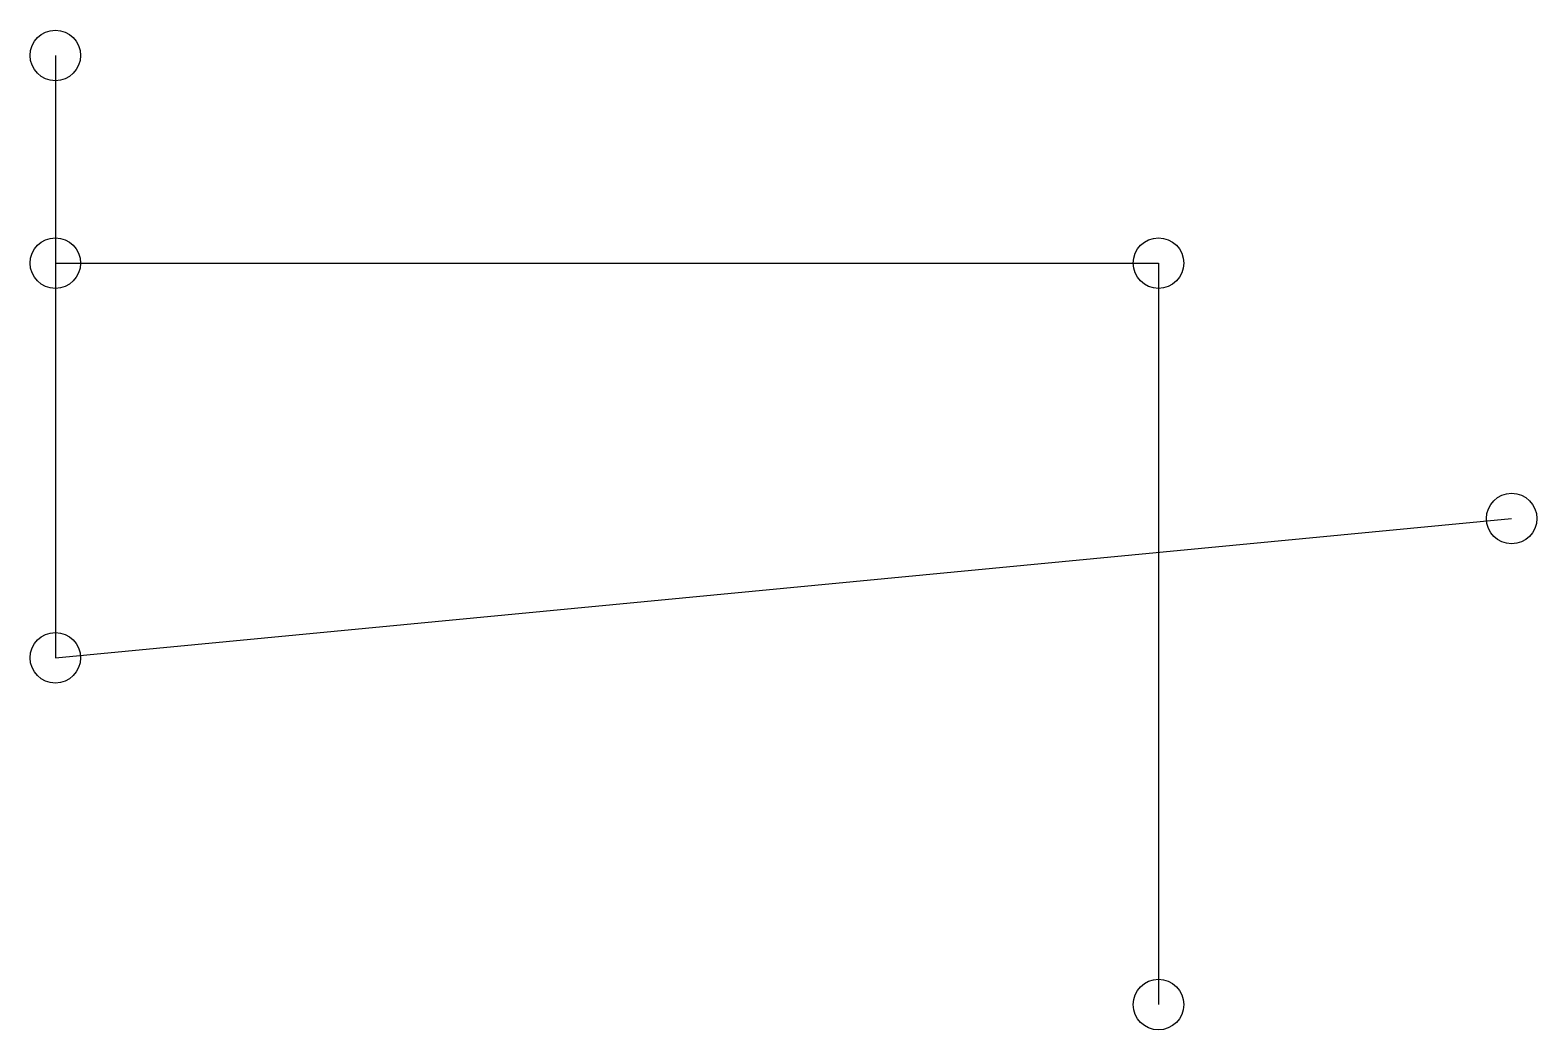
# Model space of a CAD drawing. Header units: millimetres. Extents: x 1181 to 2971, y 911 to 2098.
import ezdxf

# ---------------------------------------------------------------- set-up
doc = ezdxf.new("R2010")
doc.units = ezdxf.units.MM

msp = doc.modelspace()

# ---------------------------------------------------------------- linework, layer by layer
for p, q in [((1211.1, 2068.1), (1211.1, 1352.9)), ((1211.1, 1821.5), (2521.5, 1821.5)), ((2521.5, 1821.5), (2521.5, 941.1)), ((1211.1, 1352.9), (2941, 1518.2))]:
    msp.add_line(p, q)
for centre in [(1211.1, 2068.1), (1211.1, 1821.5), (2521.5, 1821.5), (2941, 1518.2), (1211.1, 1352.9), (2521.5, 941.1)]:
    msp.add_circle(centre, 30)

doc.saveas('drawing.dxf')
